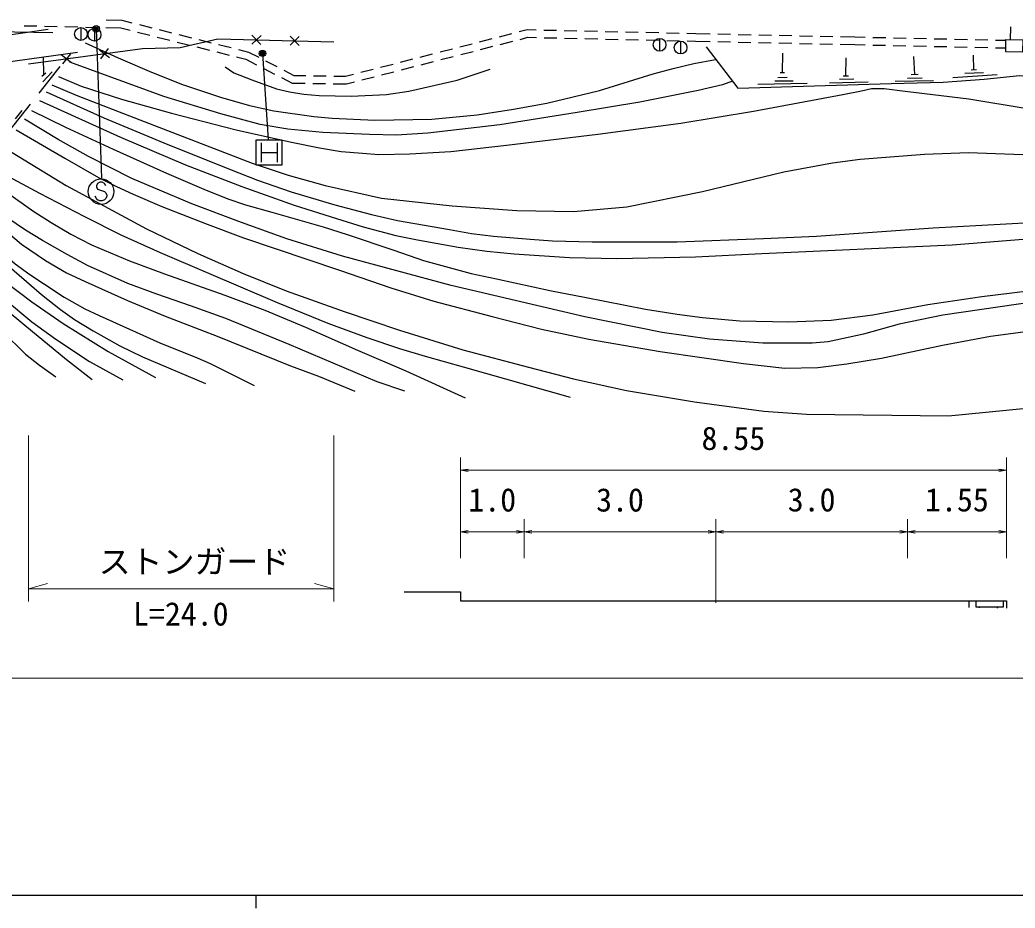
# Model space of a CAD drawing. Units: millimetres at full size, sheet at 1:1000, with parts at other scales. Extents: x 40000 to 680000, y 20000 to 380000.
# Drawn here: x 249524 to 327434, y 204000 to 273529 of the extents above; entities that cross this region are included whole.
import ezdxf
from ezdxf.enums import TextEntityAlignment as Align

# ---------------------------------------------------------------- set-up
doc = ezdxf.new("R2010")
doc.units = ezdxf.units.MM
doc.header["$LTSCALE"] = 1000
doc.header["$PDMODE"] = 32
doc.header["$PDSIZE"] = 500
doc.linetypes.add('CHAIN', pattern=[18.5, 12, -1.5, 3.5, -1.5])
for name, color, linetype, lineweight in [('M-BGD', 7, 'Continuous', 25), ('M-BMK', 2, 'CHAIN', 13), ('M-STR-HTXT', 7, 'Continuous', 13), ('M-STR-STRC', 7, 'Continuous', 25), ('M-TTL-BAND', 7, 'Continuous', 25)]:
    doc.layers.add(name, color=color, linetype=linetype, lineweight=lineweight)
doc.styles.add('ＭＳ ゴシック', font='')
doc.styles.get('ＭＳ ゴシック').set_extended_font_data('MS Gothic')

msp = doc.modelspace()

# ---------------------------------------------------------------- linework, layer by layer
at = {"layer": 'M-BGD'}
for p, q in [((256277, 273529), (257501, 273501)), ((257501, 273501), (258293, 273303)), ((249854, 273077), (250854, 273054)), ((251454, 273040), (252453, 273017)), ((253053, 273004), (254053, 272981)), ((254299, 272924), (254299, 271924)), ((254653, 272967), (255653, 272944)), ((255364, 272873), (255364, 271873)), ((256252, 272930), (257420, 272903)), ((257420, 272903), (258146, 272721)), ((258875, 273157), (259845, 272914)), ((260427, 272768), (261397, 272524)), ((288615, 272610), (289229, 272767)), ((289229, 272767), (289934, 272751)), ((290534, 272738), (291534, 272715)), ((292133, 272702), (293133, 272679)), ((327078, 271979), (327102, 272980)), ((258728, 272575), (259698, 272332)), ((260280, 272186), (261250, 271943)), ((261979, 272378), (262949, 272135)), ((263531, 271989), (264501, 271746)), ((268400, 272313), (267674, 271624)), ((267693, 272331), (268381, 271606)), ((271399, 272234), (270673, 271545)), ((270692, 272252), (271380, 271527)), ((285515, 271814), (286484, 272063)), ((287065, 272212), (288034, 272460)), ((288685, 272008), (289298, 272166)), ((289298, 272166), (289962, 272151)), ((290562, 272137), (291561, 272114)), ((292161, 272101), (293161, 272078)), ((293733, 272665), (294733, 272643)), ((293761, 272065), (294761, 272042)), ((295333, 272629), (296332, 272607)), ((295360, 272028), (296360, 272006)), ((296932, 272593), (297932, 272570)), ((296960, 271992), (297960, 271970)), ((298532, 272557), (299532, 272534)), ((298560, 271956), (299559, 271933)), ((299604, 272080), (299604, 271080)), ((300131, 272521), (301131, 272498)), ((300159, 271920), (301159, 271897)), ((301731, 272484), (302436, 272468)), ((302436, 272468), (303563, 272443)), ((304163, 272430), (305163, 272408)), ((305763, 272394), (306763, 272372)), ((307362, 272359), (308362, 272337)), ((308962, 272323), (309962, 272301)), ((310562, 272288), (311561, 272266)), ((312161, 272252), (313161, 272230)), ((313761, 272217), (314888, 272192)), ((314888, 272192), (315702, 272174)), ((316302, 272161), (317302, 272140)), ((317902, 272127), (318901, 272105)), ((319501, 272092), (320501, 272071)), ((321101, 272058), (322101, 272037)), ((322700, 272024), (323700, 272002)), ((324300, 271989), (325300, 271968)), ((325900, 271955), (326713, 271938)), ((255745, 271186), (256539, 270579)), ((256445, 271280), (255838, 270485)), ((261832, 271797), (262802, 271554)), ((263384, 271408), (264354, 271164)), ((265083, 271600), (266053, 271357)), ((266635, 271211), (267427, 271012)), ((282416, 271018), (283384, 271267)), ((283965, 271416), (284934, 271665)), ((285585, 271213), (286554, 271461)), ((287135, 271610), (288104, 271859)), ((301247, 271867), (301247, 270867)), ((301759, 271884), (302422, 271869)), ((302422, 271869), (303550, 271843)), ((304150, 271830), (305150, 271808)), ((305749, 271795), (306749, 271772)), ((307349, 271759), (308349, 271737)), ((308949, 271723), (309948, 271701)), ((310548, 271688), (311548, 271666)), ((312148, 271652), (313148, 271630)), ((313747, 271617), (314875, 271592)), ((314875, 271592), (315689, 271574)), ((316289, 271561), (317289, 271540)), ((317889, 271527), (318888, 271506)), ((319488, 271493), (320488, 271471)), ((321088, 271458), (322088, 271437)), ((322688, 271424), (323687, 271402)), ((324287, 271390), (325287, 271368)), ((325887, 271355), (326701, 271338)), ((251393, 269257), (251373, 270603)), ((252771, 270789), (253565, 270182)), ((253472, 270883), (252864, 270088)), ((264936, 271018), (265906, 270775)), ((266488, 270629), (267214, 270447)), ((267214, 270447), (268044, 270020)), ((267427, 271012), (268225, 270601)), ((279316, 270223), (280285, 270471)), ((280866, 270621), (281835, 270869)), ((282486, 270417), (283454, 270666)), ((284036, 270815), (285004, 271063)), ((309222, 269410), (309249, 270917)), ((314191, 269147), (314206, 270549)), ((319572, 269268), (319510, 270656)), ((324199, 269626), (324171, 270759)), ((251041, 267792), (252666, 269880)), ((268577, 269745), (269466, 269287)), ((268759, 270327), (269648, 269869)), ((270181, 269594), (270980, 269183)), ((276217, 269427), (277185, 269676)), ((277766, 269825), (278735, 270074)), ((279386, 269621), (280355, 269870)), ((280936, 270019), (281905, 270268)), ((323996, 269618), (324401, 269634)), ((251235, 269130), (251551, 269383)), ((251317, 268675), (252043, 269475)), ((270000, 269013), (270830, 268585)), ((270980, 269183), (271900, 269169)), ((272500, 269159), (273500, 269144)), ((274100, 269135), (275021, 269120)), ((275021, 269120), (275635, 269278)), ((276287, 268826), (277255, 269074)), ((277837, 269224), (278805, 269472)), ((308851, 269031), (309594, 269045)), ((309054, 269413), (309390, 269406)), ((313677, 268885), (314798, 268906)), ((313981, 269143), (314401, 269151)), ((318053, 268731), (321048, 268797)), ((319002, 268974), (320153, 268996)), ((319303, 269258), (319842, 269277)), ((322550, 269033), (326027, 269261)), ((323506, 269357), (324954, 269420)), ((270830, 268585), (271861, 268569)), ((272461, 268560), (273461, 268544)), ((274061, 268535), (275092, 268519)), ((275092, 268519), (275706, 268677)), ((307290, 268497), (311159, 268585)), ((308632, 268747), (310048, 268760)), ((312897, 268590), (315938, 268690)), ((248579, 264696), (250366, 266936)), ((249175, 265778), (249707, 266450)), ((268030, 262151), (268030, 264151)), ((268030, 264151), (270030, 264151)), ((270030, 264151), (270030, 262151)), ((247990, 263714), (253143, 260565)), ((268405, 263901), (268405, 262401)), ((269655, 263901), (269655, 262401)), ((268405, 263151), (269655, 263151)), ((270030, 262151), (268030, 262151)), ((323813, 228064), (323813, 227529)), ((324628, 227581), (324628, 227514)), ((326023, 227581), (326023, 227487))]:
    msp.add_line(p, q, dxfattribs=at)
for points in [[(224799, 272770), (227790, 273102), (230813, 273219), (233754, 273256), (239742, 273095), (245742, 272827), (249102, 272607), (252096, 272554)], [(230328, 273339), (231903, 269935), (251745, 272798)], [(250194, 270089), (259116, 271279), (262082, 271368), (265032, 272048), (274097, 271809)], [(254637, 271724), (257221, 270548), (259829, 269442), (262251, 268465), (265230, 267481), (267501, 266816), (269413, 266406), (272529, 265966), (273976, 265849), (277314, 265676), (281764, 265748), (285334, 266093), (288162, 266541), (290770, 267012), (294888, 267996), (299097, 269312), (300678, 269723), (302286, 270108), (303992, 270442)], [(303245, 271416), (305716, 268192), (317740, 268553), (321790, 268651), (325009, 268894), (327774, 269182), (330110, 269136), (336498, 268750), (339376, 268550), (341187, 268616), (345463, 268663), (347616, 268348), (346997, 265371)], [(254039, 270972), (231859, 267902), (229755, 265508)], [(305299, 268737), (304522, 268447), (302629, 267991), (298055, 267097), (293161, 266275), (287096, 265310), (281449, 264652), (279015, 264512), (276898, 264565), (273237, 264724), (270512, 264974), (268333, 265348), (265256, 266177), (260786, 267546), (253445, 270225)], [(265584, 269858), (266271, 269397), (267685, 268832), (269607, 268145), (270627, 267901), (271755, 267722), (272960, 267606), (275445, 267549), (278217, 267680), (279981, 267940), (283750, 268824), (286352, 269673)], [(252554, 269106), (254329, 268334), (257490, 267315), (261387, 266220), (266453, 264936), (270784, 263948), (272990, 263512), (274670, 263237), (276338, 263090), (277629, 262986), (280060, 263032), (283258, 263222), (287615, 263722), (294759, 264582), (301270, 265441), (306948, 266373), (313955, 267687), (315422, 267983), (316202, 268157), (317183, 268156), (318832, 267950), (323809, 267361), (328391, 266603)], [(252031, 268448), (253920, 267633), (258902, 265710), (267698, 262326), (270534, 261381), (273433, 260557), (277838, 259573), (283354, 258984), (288414, 258609), (292871, 258527), (297040, 258895), (302972, 260104), (309332, 261632), (313149, 262344), (315304, 262619), (320349, 263021), (323775, 263142), (329456, 262934)], [(251588, 267891), (256084, 265864), (260802, 263911), (265941, 261850), (268122, 260983), (270770, 260060), (274169, 259062), (277056, 258299), (279091, 257834), (283150, 257114), (284879, 256812), (286596, 256598), (289469, 256353), (291206, 256229), (294314, 256153), (300988, 256169), (307750, 256411), (311876, 256601), (321016, 257257), (328639, 257669)], [(251059, 267226), (257392, 264342), (262476, 262175), (266906, 260499), (270991, 259030), (274317, 257987), (276402, 257326), (278949, 256662), (280659, 256316), (283822, 255750), (286085, 255429), (288230, 255208), (292545, 254941), (296267, 254851), (302424, 254983), (307609, 255241), (322519, 255913), (329374, 256470)], [(329129, 251489), (321789, 250407), (318349, 249709), (315576, 248925), (312812, 248327), (311555, 248228), (307677, 248229), (303520, 248533), (299809, 249057), (293763, 250292), (283284, 252727), (274791, 255027), (270433, 256397), (266866, 257682), (262984, 259142), (258279, 261114), (254900, 262825), (252508, 264171), (249895, 265762)], [(250429, 266434), (253094, 265144), (256824, 263417), (261011, 261531), (263918, 260271), (265790, 259518), (267183, 259060), (269245, 258468), (273257, 257326), (275138, 256731), (278790, 255503), (281121, 254705), (282549, 254295), (284843, 253672), (286842, 253249), (291133, 252311), (293724, 251813), (298500, 250897), (300978, 250506), (302961, 250229), (305892, 249969), (309709, 249896), (313025, 250020), (316295, 250434), (320594, 251258), (324831, 251872), (328458, 252318)], [(249219, 264913), (253038, 262718), (255670, 261185), (257085, 260478), (258378, 259876), (260639, 258932), (264190, 257532), (267025, 256461), (274535, 253949), (278567, 252558), (281923, 251520), (286486, 250299), (290362, 249332), (294056, 248547), (299642, 247573), (306184, 246627), (309395, 246275), (311997, 246311), (314261, 246608), (316968, 247048), (321742, 248060), (325503, 248761), (328059, 249103)], [(245876, 262081), (248371, 260126), (250625, 258529), (251970, 257681), (253523, 256750), (255135, 255912), (258098, 254656), (260855, 253643), (265557, 251985), (268702, 250799), (271888, 249471), (275950, 247684), (279729, 246058), (284394, 243953)], [(246668, 262470), (248287, 261442), (251060, 259971), (254569, 258140), (257421, 256692), (260502, 255324), (264111, 253782), (269673, 251402), (273633, 249787), (276694, 248670), (279248, 247798), (281255, 247202), (284237, 246364), (292612, 243987)], [(244089, 261204), (245973, 259344), (248602, 256862), (249656, 255986), (251531, 254703), (253182, 253736), (254622, 253045), (257938, 251565), (260897, 250326), (264977, 248760), (270714, 246443), (272905, 245633), (275732, 244462)], [(279657, 244466), (277486, 245190), (270606, 248122), (265635, 250152), (262869, 251159), (260231, 252066), (257976, 252895), (254826, 254308), (253211, 255166), (251292, 256248), (249957, 257071), (247664, 258606), (245995, 259970), (244558, 261434)], [(242303, 260327), (243152, 259384), (244791, 257832), (248283, 254574), (251209, 252039), (252706, 250854), (253790, 250073), (255263, 249180), (257345, 248015), (259134, 247163), (264053, 245072)], [(243419, 260875), (245662, 258274), (247677, 255894), (248364, 255193), (248753, 254785), (249159, 254444), (249614, 254088), (250220, 253643), (251367, 252888), (252991, 251831), (254611, 250907), (255734, 250381), (260473, 248251), (263398, 247067), (264420, 246621), (267866, 244910)], [(253143, 260565), (259424, 257180), (263461, 255236), (267007, 253677), (270376, 252313), (274907, 250713), (279234, 249249), (284193, 247692), (289343, 246344), (292870, 245424), (297006, 244519), (302347, 243637), (307775, 242895), (311095, 242677), (322211, 242529), (328338, 243148)], [(241190, 259780), (243399, 257561), (246864, 254239), (248429, 253000), (250447, 251450), (252918, 249773), (256444, 247570), (260135, 245528)], [(228438, 246926), (230006, 249739), (231176, 251584), (232866, 253615), (235619, 256333), (237213, 257455), (238100, 257920), (238841, 258169), (239384, 258222), (240163, 258226), (240677, 258118), (241300, 257906), (241807, 257607), (242448, 256990), (245671, 253889), (248401, 251606), (250461, 249901), (252337, 248547), (254980, 246799), (257573, 245351)], [(228965, 247036), (231888, 251172), (233185, 252901), (234440, 254411), (235686, 255645), (236532, 256289), (237635, 256948), (238347, 257244), (239024, 257461), (239616, 257543), (240024, 257533), (240370, 257504), (240797, 257371), (241226, 257140), (242066, 256574), (242813, 255887), (245251, 253575), (246972, 252070), (249901, 249623), (253174, 246956), (255176, 245374)], [(230226, 246860), (232642, 250628), (233548, 252004), (234755, 253527), (236318, 255130), (237457, 255867), (237986, 256169), (238822, 256407), (239321, 256459), (239669, 256444), (240038, 256410), (240523, 256301), (241197, 255974), (241661, 255670), (242263, 255091), (243922, 253338), (248170, 249135), (249966, 247368), (251071, 246509), (252335, 245592)], [(279614, 228768), (284006, 228768), (284006, 228064)], [(284006, 228064), (326756, 228064), (326756, 227473)], [(324366, 228064), (324366, 227581), (326521, 227581), (326521, 228064)]]:
    msp.add_lwpolyline(points, dxfattribs=at)
msp.add_lwpolyline([(326720, 271985), (328035, 271962), (328018, 271015), (326703, 271039)], close=True, dxfattribs=at)
for centre in [(254299, 272424), (255364, 272373), (299604, 271580), (301247, 271367)]:
    msp.add_circle(centre, 500, dxfattribs=at)
at = {"layer": 'M-BMK'}
msp.add_line((304006, 234452), (304006, 227907), dxfattribs=at)
at = {"layer": 'M-STR-HTXT'}
for p, q in [((250194, 228000), (250194, 241000)), ((274097, 228000), (274097, 241000)), ((284006, 231396), (284006, 239273)), ((326756, 231396), (326756, 239273)), ((284006, 238273), (284606, 238373)), ((284006, 238273), (284606, 238173)), ((284006, 238273), (326756, 238273)), ((326756, 238273), (326156, 238373)), ((326756, 238273), (326156, 238173)), ((289006, 231396), (289006, 234452)), ((304006, 231396), (304006, 234452)), ((319006, 231396), (319006, 234452)), ((284006, 233452), (284606, 233552)), ((284006, 233452), (284606, 233352)), ((284006, 233452), (289006, 233452)), ((289006, 233452), (288406, 233552)), ((289006, 233452), (288406, 233352)), ((289006, 233452), (289606, 233552)), ((289006, 233452), (289606, 233352)), ((289006, 233452), (304006, 233452)), ((304006, 233452), (303406, 233552)), ((304006, 233452), (303406, 233352)), ((304006, 233452), (304606, 233552)), ((304006, 233452), (304606, 233352)), ((304006, 233452), (319006, 233452)), ((319006, 233452), (318406, 233552)), ((319006, 233452), (318406, 233352)), ((319006, 233452), (319606, 233552)), ((319006, 233452), (319606, 233352)), ((319006, 233452), (326756, 233452)), ((326756, 233452), (326156, 233552)), ((326756, 233452), (326156, 233352)), ((250194, 229000), (251694, 229400)), ((274097, 229000), (272597, 229400)), ((250194, 229000), (274097, 229000)), ((223374, 222000), (567132, 222000))]:
    msp.add_line(p, q, dxfattribs=at)
at = {"layer": 'M-STR-STRC'}
for p, q in [((255497, 272828), (255910, 261148)), ((268515, 270911), (268954, 264147)), ((255607, 260725), (255516, 260543)), ((255516, 260543), (255516, 260452)), ((255516, 260452), (255607, 260270)), ((255789, 260815), (255607, 260725)), ((255607, 260270), (256152, 260088)), ((255971, 260815), (255789, 260815)), ((256152, 260725), (255971, 260815)), ((256243, 260543), (256152, 260725)), ((255516, 259543), (255425, 259725)), ((255607, 259452), (255516, 259543)), ((255789, 259361), (255607, 259452)), ((256152, 259452), (255971, 259361)), ((256152, 260088), (256243, 259997)), ((256243, 259543), (256152, 259452)), ((256243, 259997), (256334, 259815)), ((256334, 259725), (256243, 259543)), ((256334, 259815), (256334, 259725)), ((255971, 259361), (255789, 259361))]:
    msp.add_line(p, q, dxfattribs=at)
for centre, radius in [((255497, 272828), 150), ((255497, 272828), 120), ((255497, 272828), 90), ((255497, 272828), 60), ((255497, 272828), 30), ((255497, 272828), 20), ((268515, 270911), 150), ((268515, 270911), 120), ((268515, 270911), 90), ((268515, 270911), 60), ((268515, 270911), 30), ((268515, 270911), 20), ((255880, 260088), 1000)]:
    msp.add_circle(centre, radius, dxfattribs=at)
for p in [(255497, 272828), (268515, 270911)]:
    msp.add_point(p, dxfattribs=at)
at = {"layer": 'M-TTL-BAND'}
for p, q in [((40000, 205000), (579000, 205000)), ((268000, 205000), (268000, 204000))]:
    msp.add_line(p, q, dxfattribs=at)

# ---------------------------------------------------------------- texts
at = {"layer": 'M-STR-HTXT', "style": 'ＭＳ ゴシック'}
for s, p in [('8.55', (305378, 239312)), ('1.0', (286504, 234495)), ('3.0', (296504, 234493)), ('3.0', (311505, 234499)), ('1.55', (322881, 234501)), ('ストンガード', (263190, 229652)), ('L=24.0', (262120, 225568))]:
    msp.add_text(s, height=1833, dxfattribs=at).set_placement(p, align=Align.BOTTOM_CENTER)

doc.saveas('drawing.dxf')
